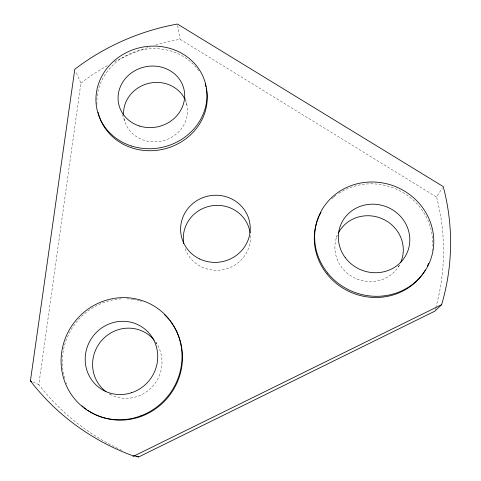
<?xml version="1.0" encoding="UTF-8"?>
<svg xmlns="http://www.w3.org/2000/svg" width="481" height="481" viewBox="0 0 481 481"><rect width="100%" height="100%" fill="white"/><g stroke="black" fill="none" stroke-linecap="round" stroke-linejoin="round"><path stroke-width="0.36" stroke-dasharray="2.4 1.8" d="M117.935 448.448A224.615 217.418 -9.4 0 1 38.823 384.62L80.904 83.129L75.667 71.23M336.478 237.518L337.187 235.383M435.78 307.666A224.615 217.418 -9.4 0 0 436.526 197.06L442.424 187.788M398.244 266.997L399.428 265.217M33.003 382.04L38.823 384.62M109.049 393.674L110.263 394.396M155.64 45.106A224.615 217.418 -9.4 0 1 180.068 39.292L436.526 197.06M155.646 342.165L156.866 343.849M122.306 114.556L124.789 121.362M185.648 98.298L187.085 106.079M177.693 25.499L180.068 39.292M331.83 198.743A59.638 56.361 21.9 0 1 333.483 197.294M334.048 196.825A59.638 56.361 21.9 0 1 336.381 195.021M338.798 193.338A59.638 56.361 21.9 0 1 401.833 191.877A59.638 56.361 21.9 0 1 432.587 245.959M432.335 248.924A59.638 56.361 21.9 0 1 432.148 250.403M66.57 383.862A61.496 59.241 -52.8 0 1 66.053 382.527M64.707 378.445A61.496 59.241 -52.8 0 1 63.131 371.452M62.915 370.033A61.496 59.241 -52.8 0 1 122.763 298.815M126.966 298.839A61.496 59.241 -52.8 0 1 132.534 299.326M133.225 299.429A61.496 59.241 -52.8 0 1 138.69 300.505M139.364 300.679A61.496 59.241 -52.8 0 1 142.039 301.443M96.946 104.323A55.429 50.794 -13.4 0 1 135.672 51.563A55.429 50.794 -13.4 0 1 199.074 71.23M435.582 308.375A224.615 217.418 -9.4 0 1 435.173 309.794M121.946 450.318A224.615 217.418 -9.4 0 1 118.603 448.767M80.904 83.129A224.615 217.418 -9.4 0 1 108.069 65.206M114.574 61.682A224.615 217.418 -9.4 0 1 150.006 46.849M155.622 341.985A35.528 34.271 -54.1 0 1 152.627 386.345A35.528 34.271 -54.1 0 1 109.133 393.759M185.185 99.934A32.119 29.569 -13.5 0 1 163.961 140.494A32.119 29.569 -13.5 0 1 123.906 117.592M399.362 265.151A34.482 32.678 22.6 0 1 354.858 278.102A34.482 32.678 22.6 0 1 337.223 235.528M250.397 235.612A33.604 32.443 -9.3 0 1 222.793 269.727A33.604 32.443 -9.3 0 1 184.776 247.691"/><path stroke-width="0.72" d="M30.417 380.892L74.796 69.246A233.002 224.886 -9.3 0 1 177.447 24.05L443.205 186.556A233.002 224.886 -9.3 0 1 441.636 304.677L434.764 311.207L138.726 456.95L130.778 455.008A233.002 224.886 -9.3 0 1 30.417 380.892L31.71 381.469M132.894 456.571L441.636 304.677M136.207 456.186L138.726 456.95M428.649 263.305A59.638 56.361 21.9 0 1 427.441 266.029M425.336 269.991A59.638 56.361 21.9 0 1 347.565 290.746A59.638 56.361 21.9 0 1 319.023 216.354M319.324 215.692A59.638 56.361 21.9 0 1 320.989 212.44M164.58 314.748A61.496 59.241 -52.8 0 1 168.867 319.33M169.751 320.418A61.496 59.241 -52.8 0 1 165.885 399.753A61.496 59.241 -52.8 0 1 87.698 410.233M86.526 409.415A61.496 59.241 -52.8 0 1 84.241 407.69M83.135 406.788A61.496 59.241 -52.8 0 1 82.047 405.856M206.271 88.089A55.429 50.794 -13.4 0 1 163.059 149.272A55.429 50.794 -13.4 0 1 98.106 112.368M205.159 83.802A55.429 50.794 -13.4 0 1 205.94 86.652M105.91 391.606A35.528 34.271 -54.1 0 1 102.543 339.508A35.528 34.271 -54.1 0 1 154.257 340.217M123.623 115.025A32.119 29.569 -13.5 0 1 147.811 83.598A32.119 29.569 -13.5 0 1 184.632 98.767M338.42 232.96A34.482 32.678 22.6 0 1 383.309 219.252A34.482 32.678 22.6 0 1 400.643 262.59M183.766 243.56A33.604 32.443 -9.3 0 1 211.682 205.808A33.604 32.443 -9.3 0 1 250.102 232.798M199.759 258.988A34.854 33.544 -9.2 0 0 250.186 226.497A34.854 33.544 -9.2 0 0 196.32 200.968A34.854 33.544 -9.2 0 0 199.759 258.988M131.704 392.67A37.127 35.756 -52.5 0 0 146.483 330.507A37.127 35.756 -52.5 0 0 86.207 350.613A37.127 35.756 -52.5 0 0 131.704 392.67M139.737 126.082A33.454 30.628 -13.4 0 0 184.217 90.512A33.454 30.628 -13.4 0 0 130.159 73.894A33.454 30.628 -13.4 0 0 139.737 126.082M345.196 257.545A36.003 34.007 21.7 0 0 406.746 253.577A36.003 34.007 21.7 0 0 370.298 204.245A36.003 34.007 21.7 0 0 345.196 257.545M327.771 273.172A60.017 56.692 21.7 0 0 429.749 261.923A60.017 56.692 21.7 0 0 365.133 182.365A60.017 56.692 21.7 0 0 327.771 273.172M131.716 146.08A55.76 51.058 -13.4 0 0 206.253 87.217A55.76 51.058 -13.4 0 0 116.372 58.965A55.76 51.058 -13.4 0 0 131.716 146.08M140.999 415.758A61.893 59.608 -52.6 0 0 161.4 311.339A61.893 59.608 -52.6 0 0 62.241 348.984A61.893 59.608 -52.6 0 0 140.999 415.758"/></g></svg>
